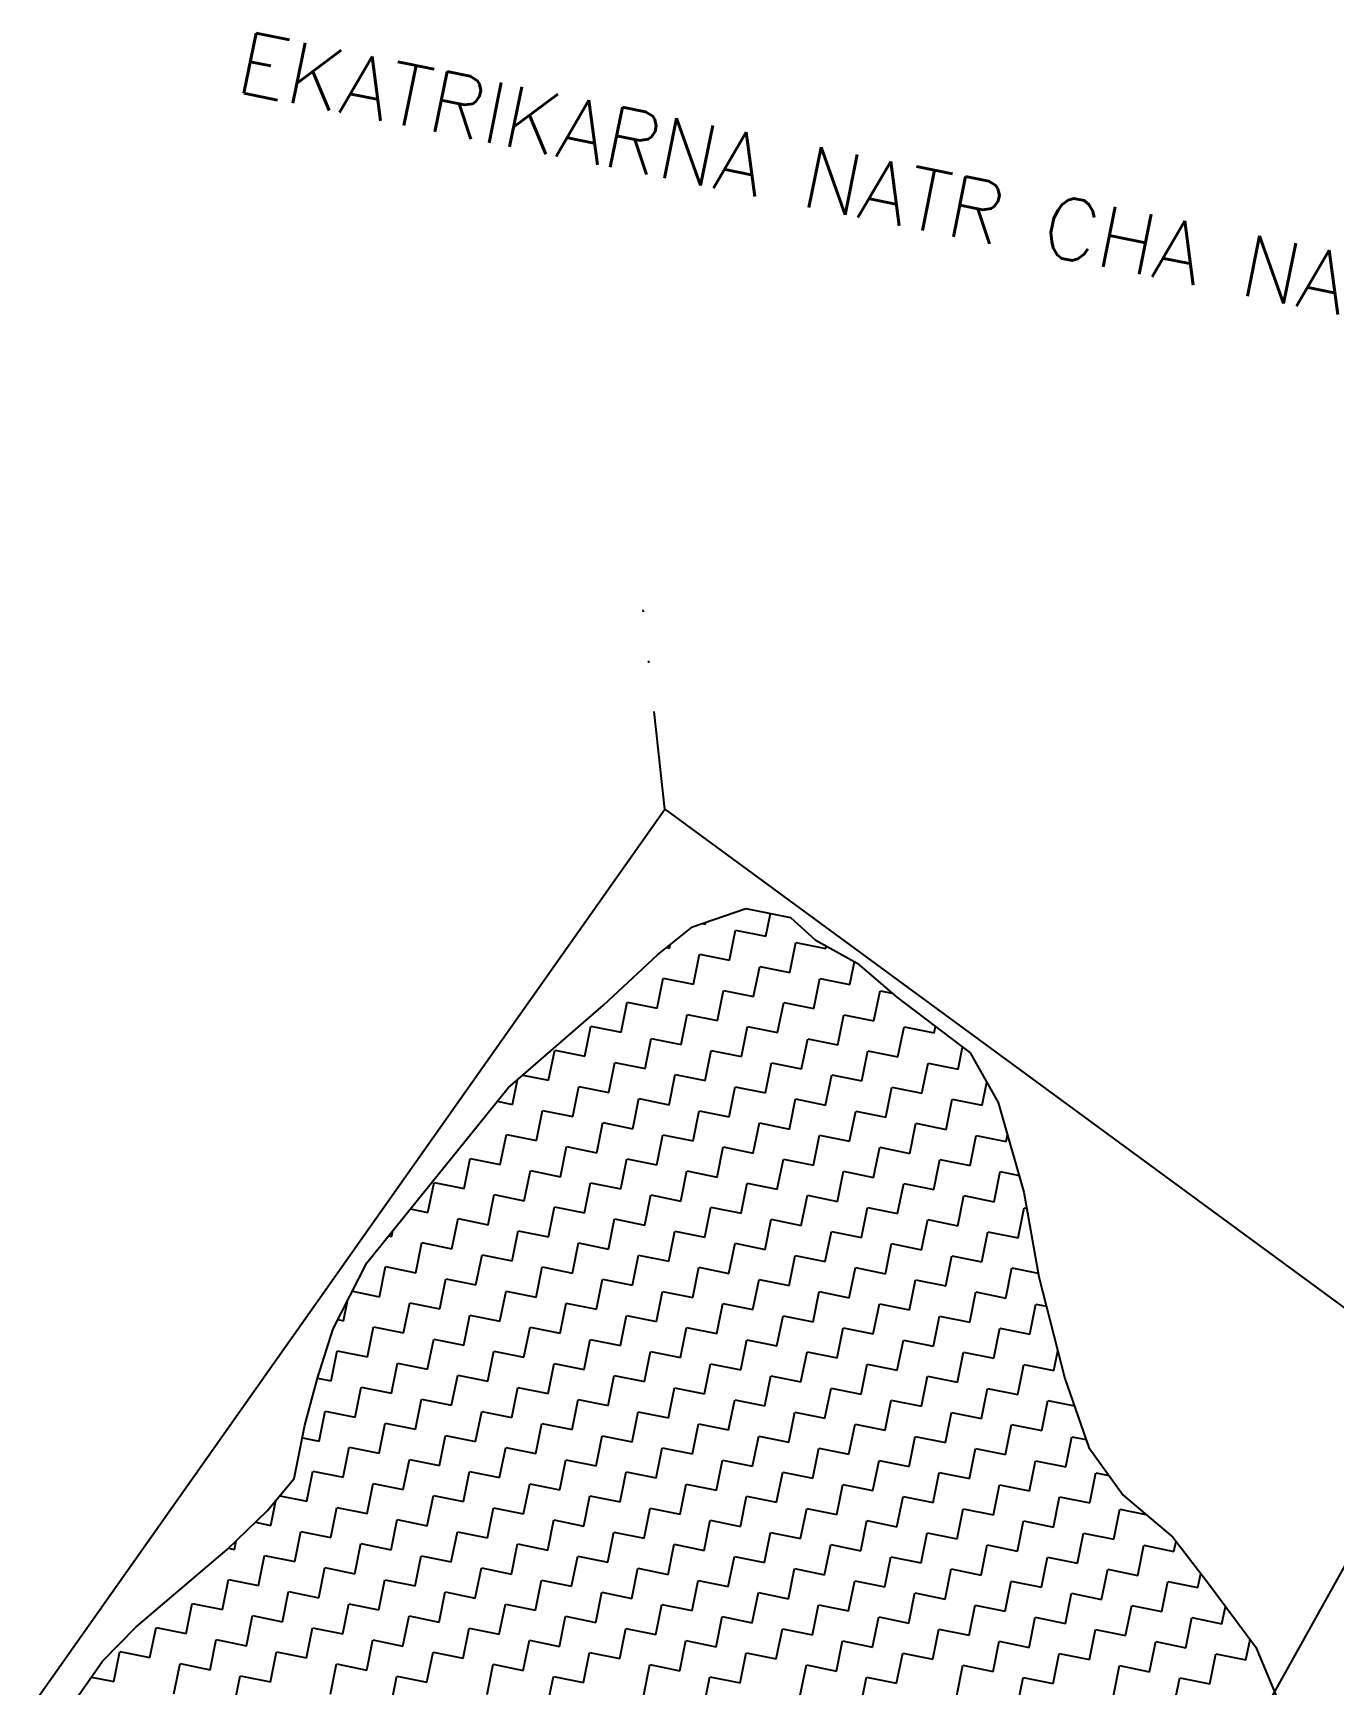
# Model space of a CAD drawing. Header units: metres. Extents: x 278801 to 279668, y 2074665 to 2075564.
# Drawn here: x 279433.3 to 279499.6, y 2075479.7 to 2075563.8 of the extents above; entities that cross this region are included whole.
import ezdxf

# ---------------------------------------------------------------- set-up
doc = ezdxf.new("R2010")
doc.units = ezdxf.units.M
doc.linetypes.add('DIVIDE', pattern=[1.25, 0.5, -0.25, 0, -0.25, 0, -0.25])
for name, color, linetype in [('POLY_HATCH', 12, 'Continuous'), ('POLY_PARCEL', 6, 'Continuous'), ('TEXT_MAPOUT', 7, 'Continuous'), ('V_BOUND_LINE', 7, 'Continuous'), ('V_DIVIDE_LINE', 7, 'DIVIDE')]:
    doc.layers.add(name, color=color, linetype=linetype)
doc.styles.get("Standard").update_dxf_attribs({"font": 'simplex.shx'})

msp = doc.modelspace()

# ---------------------------------------------------------------- linework, layer by layer
at = {"layer": 'POLY_HATCH'}
for p, q in [((279466.908, 2075518.265), (279469.623, 2075519.201)), ((279469.623, 2075519.201), (279471.907, 2075518.739)), ((279465.134, 2075516.842), (279466.908, 2075518.265)), ((279471.907, 2075518.739), (279473.161, 2075517.595)), ((279473.161, 2075517.595), (279475.3, 2075516.42)), ((279462.387, 2075514.279), (279465.134, 2075516.842)), ((279475.3, 2075516.42), (279477.325, 2075514.674)), ((279457.523, 2075510.065), (279462.387, 2075514.279)), ((279477.325, 2075514.674), (279481.06, 2075511.84)), ((279481.06, 2075511.84), (279482.483, 2075509.324)), ((279450.341, 2075501.161), (279457.523, 2075510.065)), ((279482.483, 2075509.324), (279483.788, 2075504.754)), ((279483.788, 2075504.754), (279484.55, 2075500.442)), ((279448.621, 2075497.797), (279450.341, 2075501.161)), ((279484.55, 2075500.442), (279485.882, 2075495.272)), ((279447.816, 2075495.287), (279448.621, 2075497.797)), ((279447.183, 2075492.89), (279447.816, 2075495.287)), ((279485.882, 2075495.272), (279487.103, 2075491.758)), ((279446.635, 2075490.179), (279447.183, 2075492.89)), ((279487.103, 2075491.758), (279488.84, 2075489.328)), ((279445.261, 2075488.527), (279446.635, 2075490.179)), ((279488.84, 2075489.328), (279491.377, 2075487.181)), ((279443.229, 2075486.562), (279445.261, 2075488.527)), ((279491.377, 2075487.181), (279493.144, 2075484.894)), ((279438.566, 2075482.604), (279443.229, 2075486.562)), ((279493.144, 2075484.894), (279495.593, 2075481.577)), ((279436.877, 2075480.867), (279438.566, 2075482.604)), ((279495.593, 2075481.577), (279497.534, 2075476.969)), ((279435.417, 2075478.786), (279436.877, 2075480.867))]:
    msp.add_line(p, q, dxfattribs=at)
at = {"layer": 'POLY_HATCH', "linetype": 'Continuous'}
for p, q in [((279467.407, 2075518.438), (279467.581, 2075518.402)), ((279467.581, 2075518.402), (279467.601, 2075518.505)), ((279470.646, 2075517.783), (279470.881, 2075518.947)), ((279465.738, 2075517.18), (279465.774, 2075517.356)), ((279468.803, 2075516.56), (279469.113, 2075518.093)), ((279469.113, 2075518.093), (279470.646, 2075517.783)), ((279471.868, 2075515.94), (279472.178, 2075517.473)), ((279472.178, 2075517.473), (279473.711, 2075517.163)), ((279465.592, 2075517.209), (279465.738, 2075517.18)), ((279466.961, 2075515.337), (279467.271, 2075516.87)), ((279467.271, 2075516.87), (279468.803, 2075516.56)), ((279473.711, 2075517.163), (279473.735, 2075517.28)), ((279474.934, 2075515.321), (279475.17, 2075516.491)), ((279465.119, 2075514.115), (279465.429, 2075515.647)), ((279465.429, 2075515.647), (279466.961, 2075515.337)), ((279470.026, 2075514.718), (279470.336, 2075516.25)), ((279470.336, 2075516.25), (279471.868, 2075515.94)), ((279473.091, 2075514.098), (279473.401, 2075515.63)), ((279473.401, 2075515.63), (279474.934, 2075515.321)), ((279468.184, 2075513.495), (279468.494, 2075515.028)), ((279468.494, 2075515.028), (279470.026, 2075514.718)), ((279476.156, 2075513.478), (279476.466, 2075515.011)), ((279476.466, 2075515.011), (279477.078, 2075514.887)), ((279463.276, 2075512.892), (279463.586, 2075514.425)), ((279463.586, 2075514.425), (279465.119, 2075514.115)), ((279471.249, 2075512.875), (279471.559, 2075514.408)), ((279471.559, 2075514.408), (279473.091, 2075514.098)), ((279461.434, 2075511.67), (279461.744, 2075513.202)), ((279461.744, 2075513.202), (279463.276, 2075512.892)), ((279466.341, 2075512.272), (279466.651, 2075513.805)), ((279466.651, 2075513.805), (279468.184, 2075513.495)), ((279469.406, 2075511.653), (279469.716, 2075513.185)), ((279469.716, 2075513.185), (279471.249, 2075512.875)), ((279474.314, 2075512.256), (279474.624, 2075513.788)), ((279474.624, 2075513.788), (279476.156, 2075513.478)), ((279477.379, 2075511.636), (279477.689, 2075513.168)), ((279477.689, 2075513.168), (279479.221, 2075512.858)), ((279479.221, 2075512.858), (279479.287, 2075513.185)), ((279464.499, 2075511.05), (279464.809, 2075512.582)), ((279464.809, 2075512.582), (279466.341, 2075512.272)), ((279472.471, 2075511.033), (279472.781, 2075512.565)), ((279472.781, 2075512.565), (279474.314, 2075512.256)), ((279459.591, 2075510.447), (279459.901, 2075511.979)), ((279459.901, 2075511.979), (279461.434, 2075511.67)), ((279467.564, 2075510.43), (279467.874, 2075511.963)), ((279467.874, 2075511.963), (279469.406, 2075511.653)), ((279475.536, 2075510.413), (279475.846, 2075511.946)), ((279475.846, 2075511.946), (279477.379, 2075511.636)), ((279480.444, 2075511.016), (279480.67, 2075512.135)), ((279458.272, 2075510.714), (279459.591, 2075510.447)), ((279462.656, 2075509.827), (279462.966, 2075511.36)), ((279462.966, 2075511.36), (279464.499, 2075511.05)), ((279465.722, 2075509.207), (279466.031, 2075510.74)), ((279466.031, 2075510.74), (279467.564, 2075510.43)), ((279470.629, 2075509.81), (279470.939, 2075511.343)), ((279470.939, 2075511.343), (279472.471, 2075511.033)), ((279473.694, 2075509.19), (279474.004, 2075510.723)), ((279474.004, 2075510.723), (279475.536, 2075510.413)), ((279478.601, 2075509.793), (279478.911, 2075511.326)), ((279478.911, 2075511.326), (279480.444, 2075511.016)), ((279457.749, 2075509.224), (279458.003, 2075510.48)), ((279460.814, 2075508.605), (279461.124, 2075510.137)), ((279461.124, 2075510.137), (279462.656, 2075509.827)), ((279468.787, 2075508.588), (279469.096, 2075510.12)), ((279469.096, 2075510.12), (279470.629, 2075509.81)), ((279476.759, 2075508.571), (279477.069, 2075510.103)), ((279477.069, 2075510.103), (279478.601, 2075509.793)), ((279481.666, 2075509.174), (279481.904, 2075510.348)), ((279456.972, 2075509.381), (279457.749, 2075509.224)), ((279458.972, 2075507.382), (279459.282, 2075508.914)), ((279459.282, 2075508.914), (279460.814, 2075508.605)), ((279463.879, 2075507.985), (279464.189, 2075509.517)), ((279464.189, 2075509.517), (279465.722, 2075509.207)), ((279466.944, 2075507.365), (279467.254, 2075508.898)), ((279467.254, 2075508.898), (279468.787, 2075508.588)), ((279471.852, 2075507.968), (279472.161, 2075509.5)), ((279472.161, 2075509.5), (279473.694, 2075509.19)), ((279479.824, 2075507.951), (279480.134, 2075509.483)), ((279480.134, 2075509.483), (279481.666, 2075509.174)), ((279455.907, 2075508.002), (279455.923, 2075508.08)), ((279462.037, 2075506.762), (279462.347, 2075508.295)), ((279462.347, 2075508.295), (279463.879, 2075507.985)), ((279470.009, 2075506.745), (279470.319, 2075508.278)), ((279470.319, 2075508.278), (279471.852, 2075507.968)), ((279474.917, 2075507.348), (279475.226, 2075508.881)), ((279475.226, 2075508.881), (279476.759, 2075508.571)), ((279477.982, 2075506.728), (279478.291, 2075508.261)), ((279478.291, 2075508.261), (279479.824, 2075507.951)), ((279455.866, 2075508.01), (279455.907, 2075508.002)), ((279457.129, 2075506.159), (279457.439, 2075507.692)), ((279457.439, 2075507.692), (279458.972, 2075507.382)), ((279465.102, 2075506.142), (279465.412, 2075507.675)), ((279465.412, 2075507.675), (279466.944, 2075507.365)), ((279473.074, 2075506.125), (279473.384, 2075507.658)), ((279473.384, 2075507.658), (279474.917, 2075507.348)), ((279481.047, 2075506.109), (279481.357, 2075507.641)), ((279481.357, 2075507.641), (279482.889, 2075507.331)), ((279482.889, 2075507.331), (279482.957, 2075507.665)), ((279455.287, 2075504.937), (279455.597, 2075506.469)), ((279455.597, 2075506.469), (279457.129, 2075506.159)), ((279460.194, 2075505.54), (279460.504, 2075507.072)), ((279460.504, 2075507.072), (279462.037, 2075506.762)), ((279463.259, 2075504.92), (279463.569, 2075506.452)), ((279463.569, 2075506.452), (279465.102, 2075506.142)), ((279468.167, 2075505.523), (279468.477, 2075507.055)), ((279468.477, 2075507.055), (279470.009, 2075506.745)), ((279471.232, 2075504.903), (279471.542, 2075506.435)), ((279471.542, 2075506.435), (279473.074, 2075506.125)), ((279476.139, 2075505.506), (279476.449, 2075507.038)), ((279476.449, 2075507.038), (279477.982, 2075506.728)), ((279479.204, 2075504.886), (279479.514, 2075506.418)), ((279479.514, 2075506.418), (279481.047, 2075506.109)), ((279458.352, 2075504.317), (279458.662, 2075505.849)), ((279458.662, 2075505.849), (279460.194, 2075505.54)), ((279466.324, 2075504.3), (279466.634, 2075505.833)), ((279466.634, 2075505.833), (279468.167, 2075505.523)), ((279474.297, 2075504.283), (279474.607, 2075505.816)), ((279474.607, 2075505.816), (279476.139, 2075505.506)), ((279482.269, 2075504.266), (279482.579, 2075505.799)), ((279482.579, 2075505.799), (279483.545, 2075505.603)), ((279453.444, 2075503.714), (279453.754, 2075505.247)), ((279453.754, 2075505.247), (279455.287, 2075504.937)), ((279461.417, 2075503.697), (279461.727, 2075505.23)), ((279461.727, 2075505.23), (279463.259, 2075504.92)), ((279469.389, 2075503.68), (279469.699, 2075505.213)), ((279469.699, 2075505.213), (279471.232, 2075504.903)), ((279477.362, 2075503.663), (279477.672, 2075505.196)), ((279477.672, 2075505.196), (279479.204, 2075504.886)), ((279452.547, 2075503.896), (279453.444, 2075503.714)), ((279456.51, 2075503.094), (279456.819, 2075504.627)), ((279456.819, 2075504.627), (279458.352, 2075504.317)), ((279459.575, 2075502.475), (279459.884, 2075504.007)), ((279459.884, 2075504.007), (279461.417, 2075503.697)), ((279464.482, 2075503.077), (279464.792, 2075504.61)), ((279464.792, 2075504.61), (279466.324, 2075504.3)), ((279467.547, 2075502.458), (279467.857, 2075503.99)), ((279467.857, 2075503.99), (279469.389, 2075503.68)), ((279472.454, 2075503.06), (279472.764, 2075504.593)), ((279472.764, 2075504.593), (279474.297, 2075504.283)), ((279475.519, 2075502.441), (279475.829, 2075503.973)), ((279475.829, 2075503.973), (279477.362, 2075503.663)), ((279480.427, 2075503.044), (279480.737, 2075504.576)), ((279480.737, 2075504.576), (279482.269, 2075504.266)), ((279483.492, 2075502.424), (279483.802, 2075503.956)), ((279483.802, 2075503.956), (279483.933, 2075503.93)), ((279454.667, 2075501.872), (279454.977, 2075503.404)), ((279454.977, 2075503.404), (279456.51, 2075503.094)), ((279462.64, 2075501.855), (279462.949, 2075503.387)), ((279462.949, 2075503.387), (279464.482, 2075503.077)), ((279470.612, 2075501.838), (279470.922, 2075503.37)), ((279470.922, 2075503.37), (279472.454, 2075503.06)), ((279478.584, 2075501.821), (279478.894, 2075503.353)), ((279478.894, 2075503.353), (279480.427, 2075503.044)), ((279451.441, 2075502.524), (279451.602, 2075502.491)), ((279451.602, 2075502.491), (279451.665, 2075502.802)), ((279452.825, 2075500.649), (279453.135, 2075502.182)), ((279453.135, 2075502.182), (279454.667, 2075501.872)), ((279457.732, 2075501.252), (279458.042, 2075502.784)), ((279458.042, 2075502.784), (279459.575, 2075502.475)), ((279460.797, 2075500.632), (279461.107, 2075502.165)), ((279461.107, 2075502.165), (279462.64, 2075501.855)), ((279465.705, 2075501.235), (279466.014, 2075502.767)), ((279466.014, 2075502.767), (279467.547, 2075502.458)), ((279473.677, 2075501.218), (279473.987, 2075502.751)), ((279473.987, 2075502.751), (279475.519, 2075502.441)), ((279481.649, 2075501.201), (279481.959, 2075502.734)), ((279481.959, 2075502.734), (279483.492, 2075502.424)), ((279455.89, 2075500.029), (279456.2, 2075501.562)), ((279456.2, 2075501.562), (279457.732, 2075501.252)), ((279463.862, 2075500.012), (279464.172, 2075501.545)), ((279464.172, 2075501.545), (279465.705, 2075501.235)), ((279468.77, 2075500.615), (279469.08, 2075502.148)), ((279469.08, 2075502.148), (279470.612, 2075501.838)), ((279471.835, 2075499.995), (279472.145, 2075501.528)), ((279472.145, 2075501.528), (279473.677, 2075501.218)), ((279476.742, 2075500.598), (279477.052, 2075502.131)), ((279477.052, 2075502.131), (279478.584, 2075501.821)), ((279479.807, 2075499.978), (279480.117, 2075501.511)), ((279480.117, 2075501.511), (279481.649, 2075501.201)), ((279450.982, 2075499.426), (279451.292, 2075500.959)), ((279451.292, 2075500.959), (279452.825, 2075500.649)), ((279458.955, 2075499.409), (279459.265, 2075500.942)), ((279459.265, 2075500.942), (279460.797, 2075500.632)), ((279466.927, 2075499.393), (279467.237, 2075500.925)), ((279467.237, 2075500.925), (279468.77, 2075500.615)), ((279474.9, 2075499.376), (279475.21, 2075500.908)), ((279475.21, 2075500.908), (279476.742, 2075500.598)), ((279482.872, 2075499.359), (279483.182, 2075500.891)), ((279483.182, 2075500.891), (279484.518, 2075500.621)), ((279449.597, 2075499.706), (279450.982, 2075499.426)), ((279454.047, 2075498.807), (279454.357, 2075500.339)), ((279454.357, 2075500.339), (279455.89, 2075500.029)), ((279457.112, 2075498.187), (279457.422, 2075499.719)), ((279457.422, 2075499.719), (279458.955, 2075499.409)), ((279462.02, 2075498.79), (279462.33, 2075500.322)), ((279462.33, 2075500.322), (279463.862, 2075500.012)), ((279465.085, 2075498.17), (279465.395, 2075499.702)), ((279465.395, 2075499.702), (279466.927, 2075499.393)), ((279469.992, 2075498.773), (279470.302, 2075500.305)), ((279470.302, 2075500.305), (279471.835, 2075499.995)), ((279473.057, 2075498.153), (279473.367, 2075499.686)), ((279473.367, 2075499.686), (279474.9, 2075499.376)), ((279477.965, 2075498.756), (279478.275, 2075500.288)), ((279478.275, 2075500.288), (279479.807, 2075499.978)), ((279481.03, 2075498.136), (279481.34, 2075499.669)), ((279481.34, 2075499.669), (279482.872, 2075499.359)), ((279449.14, 2075498.204), (279449.343, 2075499.209)), ((279452.205, 2075497.584), (279452.515, 2075499.117)), ((279452.515, 2075499.117), (279454.047, 2075498.807)), ((279460.177, 2075497.567), (279460.487, 2075499.1)), ((279460.487, 2075499.1), (279462.02, 2075498.79)), ((279468.15, 2075497.55), (279468.46, 2075499.083)), ((279468.46, 2075499.083), (279469.992, 2075498.773)), ((279476.122, 2075497.533), (279476.432, 2075499.066)), ((279476.432, 2075499.066), (279477.965, 2075498.756)), ((279484.095, 2075497.516), (279484.405, 2075499.049)), ((279484.405, 2075499.049), (279484.937, 2075498.941)), ((279448.858, 2075498.261), (279449.14, 2075498.204)), ((279455.27, 2075496.964), (279455.58, 2075498.497)), ((279455.58, 2075498.497), (279457.112, 2075498.187)), ((279463.242, 2075496.947), (279463.552, 2075498.48)), ((279463.552, 2075498.48), (279465.085, 2075498.17)), ((279471.215, 2075496.93), (279471.525, 2075498.463)), ((279471.525, 2075498.463), (279473.057, 2075498.153)), ((279479.187, 2075496.913), (279479.497, 2075498.446)), ((279479.497, 2075498.446), (279481.03, 2075498.136)), ((279450.363, 2075496.361), (279450.672, 2075497.894)), ((279450.672, 2075497.894), (279452.205, 2075497.584)), ((279453.428, 2075495.742), (279453.737, 2075497.274)), ((279453.737, 2075497.274), (279455.27, 2075496.964)), ((279458.335, 2075496.344), (279458.645, 2075497.877)), ((279458.645, 2075497.877), (279460.177, 2075497.567)), ((279461.4, 2075495.725), (279461.71, 2075497.257)), ((279461.71, 2075497.257), (279463.242, 2075496.947)), ((279466.307, 2075496.328), (279466.617, 2075497.86)), ((279466.617, 2075497.86), (279468.15, 2075497.55)), ((279469.372, 2075495.708), (279469.682, 2075497.24)), ((279469.682, 2075497.24), (279471.215, 2075496.93)), ((279474.28, 2075496.311), (279474.59, 2075497.843)), ((279474.59, 2075497.843), (279476.122, 2075497.533)), ((279477.345, 2075495.691), (279477.655, 2075497.223)), ((279477.655, 2075497.223), (279479.187, 2075496.913)), ((279482.252, 2075496.294), (279482.562, 2075497.826)), ((279482.562, 2075497.826), (279484.095, 2075497.516)), ((279448.52, 2075495.139), (279448.83, 2075496.671)), ((279448.83, 2075496.671), (279450.363, 2075496.361)), ((279456.493, 2075495.122), (279456.802, 2075496.654)), ((279456.802, 2075496.654), (279458.335, 2075496.344)), ((279464.465, 2075495.105), (279464.775, 2075496.637)), ((279464.775, 2075496.637), (279466.307, 2075496.328)), ((279472.437, 2075495.088), (279472.747, 2075496.621)), ((279472.747, 2075496.621), (279474.28, 2075496.311)), ((279480.41, 2075495.071), (279480.72, 2075496.604)), ((279480.72, 2075496.604), (279482.252, 2075496.294)), ((279485.317, 2075495.674), (279485.52, 2075496.676)), ((279451.585, 2075494.519), (279451.895, 2075496.052)), ((279451.895, 2075496.052), (279453.428, 2075495.742)), ((279454.65, 2075493.899), (279454.96, 2075495.432)), ((279454.96, 2075495.432), (279456.493, 2075495.122)), ((279459.558, 2075494.502), (279459.868, 2075496.035)), ((279459.868, 2075496.035), (279461.4, 2075495.725)), ((279467.53, 2075494.485), (279467.84, 2075496.018)), ((279467.84, 2075496.018), (279469.372, 2075495.708)), ((279475.503, 2075494.468), (279475.812, 2075496.001)), ((279475.812, 2075496.001), (279477.345, 2075495.691)), ((279483.475, 2075494.451), (279483.785, 2075495.984)), ((279483.785, 2075495.984), (279485.317, 2075495.674)), ((279447.815, 2075495.281), (279448.52, 2075495.139)), ((279449.743, 2075493.296), (279450.053, 2075494.829)), ((279450.053, 2075494.829), (279451.585, 2075494.519)), ((279457.715, 2075493.279), (279458.025, 2075494.812)), ((279458.025, 2075494.812), (279459.558, 2075494.502)), ((279462.623, 2075493.882), (279462.933, 2075495.415)), ((279462.933, 2075495.415), (279464.465, 2075495.105)), ((279465.688, 2075493.263), (279465.998, 2075494.795)), ((279465.998, 2075494.795), (279467.53, 2075494.485)), ((279470.595, 2075493.865), (279470.905, 2075495.398)), ((279470.905, 2075495.398), (279472.437, 2075495.088)), ((279473.66, 2075493.246), (279473.97, 2075494.778)), ((279473.97, 2075494.778), (279475.503, 2075494.468)), ((279478.568, 2075493.848), (279478.877, 2075495.381)), ((279478.877, 2075495.381), (279480.41, 2075495.071)), ((279481.633, 2075493.229), (279481.942, 2075494.761)), ((279481.942, 2075494.761), (279483.475, 2075494.451)), ((279452.808, 2075492.677), (279453.118, 2075494.209)), ((279453.118, 2075494.209), (279454.65, 2075493.899)), ((279460.78, 2075492.66), (279461.09, 2075494.192)), ((279461.09, 2075494.192), (279462.623, 2075493.882)), ((279468.753, 2075492.643), (279469.063, 2075494.175)), ((279469.063, 2075494.175), (279470.595, 2075493.865)), ((279476.725, 2075492.626), (279477.035, 2075494.158)), ((279477.035, 2075494.158), (279478.568, 2075493.848)), ((279484.698, 2075492.609), (279485.007, 2075494.141)), ((279485.007, 2075494.141), (279486.37, 2075493.866)), ((279447.9, 2075492.074), (279448.21, 2075493.606)), ((279448.21, 2075493.606), (279449.743, 2075493.296)), ((279450.965, 2075491.454), (279451.275, 2075492.986)), ((279451.275, 2075492.986), (279452.808, 2075492.677)), ((279455.873, 2075492.057), (279456.183, 2075493.589)), ((279456.183, 2075493.589), (279457.715, 2075493.279)), ((279458.938, 2075491.437), (279459.248, 2075492.97)), ((279459.248, 2075492.97), (279460.78, 2075492.66)), ((279463.845, 2075492.04), (279464.155, 2075493.572)), ((279464.155, 2075493.572), (279465.688, 2075493.263)), ((279466.91, 2075491.42), (279467.22, 2075492.953)), ((279467.22, 2075492.953), (279468.753, 2075492.643)), ((279471.818, 2075492.023), (279472.128, 2075493.555)), ((279472.128, 2075493.555), (279473.66, 2075493.246)), ((279474.883, 2075491.403), (279475.193, 2075492.936)), ((279475.193, 2075492.936), (279476.725, 2075492.626)), ((279479.79, 2075492.006), (279480.1, 2075493.539)), ((279480.1, 2075493.539), (279481.633, 2075493.229)), ((279482.855, 2075491.386), (279483.165, 2075492.919)), ((279483.165, 2075492.919), (279484.698, 2075492.609)), ((279447.053, 2075492.245), (279447.9, 2075492.074)), ((279454.03, 2075490.834), (279454.34, 2075492.367)), ((279454.34, 2075492.367), (279455.873, 2075492.057)), ((279462.003, 2075490.817), (279462.313, 2075492.35)), ((279462.313, 2075492.35), (279463.845, 2075492.04)), ((279469.975, 2075490.8), (279470.285, 2075492.333)), ((279470.285, 2075492.333), (279471.818, 2075492.023)), ((279477.948, 2075490.783), (279478.258, 2075492.316)), ((279478.258, 2075492.316), (279479.79, 2075492.006)), ((279485.92, 2075490.767), (279486.23, 2075492.299)), ((279486.23, 2075492.299), (279486.967, 2075492.15)), ((279449.123, 2075490.231), (279449.433, 2075491.764)), ((279449.433, 2075491.764), (279450.965, 2075491.454)), ((279457.095, 2075490.214), (279457.405, 2075491.747)), ((279457.405, 2075491.747), (279458.938, 2075491.437)), ((279465.068, 2075490.198), (279465.378, 2075491.73)), ((279465.378, 2075491.73), (279466.91, 2075491.42)), ((279473.04, 2075490.181), (279473.35, 2075491.713)), ((279473.35, 2075491.713), (279474.883, 2075491.403)), ((279481.013, 2075490.164), (279481.323, 2075491.696)), ((279481.323, 2075491.696), (279482.855, 2075491.386)), ((279447.281, 2075489.009), (279447.59, 2075490.541)), ((279447.59, 2075490.541), (279449.123, 2075490.231)), ((279452.188, 2075489.612), (279452.498, 2075491.144)), ((279452.498, 2075491.144), (279454.03, 2075490.834)), ((279455.253, 2075488.992), (279455.563, 2075490.524)), ((279455.563, 2075490.524), (279457.095, 2075490.214)), ((279460.16, 2075489.595), (279460.47, 2075491.127)), ((279460.47, 2075491.127), (279462.003, 2075490.817)), ((279463.225, 2075488.975), (279463.535, 2075490.507)), ((279463.535, 2075490.507), (279465.068, 2075490.198)), ((279468.133, 2075489.578), (279468.443, 2075491.11)), ((279468.443, 2075491.11), (279469.975, 2075490.8)), ((279471.198, 2075488.958), (279471.508, 2075490.49)), ((279471.508, 2075490.49), (279473.04, 2075490.181)), ((279476.105, 2075489.561), (279476.415, 2075491.093)), ((279476.415, 2075491.093), (279477.948, 2075490.783)), ((279479.17, 2075488.941), (279479.48, 2075490.474)), ((279479.48, 2075490.474), (279481.013, 2075490.164)), ((279484.078, 2075489.544), (279484.388, 2075491.076)), ((279484.388, 2075491.076), (279485.92, 2075490.767)), ((279487.143, 2075488.924), (279487.453, 2075490.457)), ((279487.453, 2075490.457), (279488.131, 2075490.319)), ((279450.346, 2075488.389), (279450.656, 2075489.921)), ((279450.656, 2075489.921), (279452.188, 2075489.612)), ((279458.318, 2075488.372), (279458.628, 2075489.905)), ((279458.628, 2075489.905), (279460.16, 2075489.595)), ((279466.291, 2075488.355), (279466.6, 2075489.888)), ((279466.6, 2075489.888), (279468.133, 2075489.578)), ((279474.263, 2075488.338), (279474.573, 2075489.871)), ((279474.573, 2075489.871), (279476.105, 2075489.561)), ((279482.235, 2075488.321), (279482.545, 2075489.854)), ((279482.545, 2075489.854), (279484.078, 2075489.544)), ((279445.438, 2075487.786), (279445.693, 2075489.047)), ((279445.895, 2075489.289), (279447.281, 2075489.009)), ((279453.411, 2075487.769), (279453.721, 2075489.302)), ((279453.721, 2075489.302), (279455.253, 2075488.992)), ((279461.383, 2075487.752), (279461.693, 2075489.285)), ((279461.693, 2075489.285), (279463.225, 2075488.975)), ((279469.356, 2075487.735), (279469.665, 2075489.268)), ((279469.665, 2075489.268), (279471.198, 2075488.958)), ((279477.328, 2075487.718), (279477.638, 2075489.251)), ((279477.638, 2075489.251), (279479.17, 2075488.941)), ((279485.3, 2075487.701), (279485.61, 2075489.234)), ((279485.61, 2075489.234), (279487.143, 2075488.924)), ((279444.658, 2075487.944), (279445.438, 2075487.786)), ((279448.503, 2075487.166), (279448.813, 2075488.699)), ((279448.813, 2075488.699), (279450.346, 2075488.389)), ((279451.568, 2075486.547), (279451.878, 2075488.079)), ((279451.878, 2075488.079), (279453.411, 2075487.769)), ((279456.476, 2075487.149), (279456.786, 2075488.682)), ((279456.786, 2075488.682), (279458.318, 2075488.372)), ((279459.541, 2075486.53), (279459.851, 2075488.062)), ((279459.851, 2075488.062), (279461.383, 2075487.752)), ((279464.448, 2075487.132), (279464.758, 2075488.665)), ((279464.758, 2075488.665), (279466.291, 2075488.355)), ((279467.513, 2075486.513), (279467.823, 2075488.045)), ((279467.823, 2075488.045), (279469.356, 2075487.735)), ((279472.421, 2075487.116), (279472.73, 2075488.648)), ((279472.73, 2075488.648), (279474.263, 2075488.338)), ((279475.486, 2075486.496), (279475.795, 2075488.028)), ((279475.795, 2075488.028), (279477.328, 2075487.718)), ((279480.393, 2075487.099), (279480.703, 2075488.631)), ((279480.703, 2075488.631), (279482.235, 2075488.321)), ((279483.458, 2075486.479), (279483.768, 2075488.011)), ((279483.768, 2075488.011), (279485.3, 2075487.701)), ((279488.365, 2075487.082), (279488.675, 2075488.614)), ((279488.675, 2075488.614), (279490, 2075488.346)), ((279446.661, 2075485.944), (279446.971, 2075487.476)), ((279446.971, 2075487.476), (279448.503, 2075487.166)), ((279454.633, 2075485.927), (279454.943, 2075487.459)), ((279454.943, 2075487.459), (279456.476, 2075487.149)), ((279462.606, 2075485.91), (279462.916, 2075487.442)), ((279462.916, 2075487.442), (279464.448, 2075487.132)), ((279470.578, 2075485.893), (279470.888, 2075487.425)), ((279470.888, 2075487.425), (279472.421, 2075487.116)), ((279478.551, 2075485.876), (279478.86, 2075487.409)), ((279478.86, 2075487.409), (279480.393, 2075487.099)), ((279486.523, 2075485.859), (279486.833, 2075487.392)), ((279486.833, 2075487.392), (279488.365, 2075487.082)), ((279443.294, 2075486.624), (279443.596, 2075486.563)), ((279443.596, 2075486.563), (279443.685, 2075487.002)), ((279444.818, 2075484.721), (279445.128, 2075486.254)), ((279445.128, 2075486.254), (279446.661, 2075485.944)), ((279449.726, 2075485.324), (279450.036, 2075486.856)), ((279450.036, 2075486.856), (279451.568, 2075486.547)), ((279452.791, 2075484.704), (279453.101, 2075486.237)), ((279453.101, 2075486.237), (279454.633, 2075485.927)), ((279457.698, 2075485.307), (279458.008, 2075486.84)), ((279458.008, 2075486.84), (279459.541, 2075486.53)), ((279460.763, 2075484.687), (279461.073, 2075486.22)), ((279461.073, 2075486.22), (279462.606, 2075485.91)), ((279465.671, 2075485.29), (279465.981, 2075486.823)), ((279465.981, 2075486.823), (279467.513, 2075486.513)), ((279468.736, 2075484.67), (279469.046, 2075486.203)), ((279469.046, 2075486.203), (279470.578, 2075485.893)), ((279473.643, 2075485.273), (279473.953, 2075486.806)), ((279473.953, 2075486.806), (279475.486, 2075486.496)), ((279476.708, 2075484.653), (279477.018, 2075486.186)), ((279477.018, 2075486.186), (279478.551, 2075485.876)), ((279481.616, 2075485.256), (279481.926, 2075486.789)), ((279481.926, 2075486.789), (279483.458, 2075486.479)), ((279489.588, 2075485.239), (279489.898, 2075486.772)), ((279489.898, 2075486.772), (279491.43, 2075486.462)), ((279491.43, 2075486.462), (279491.535, 2075486.978)), ((279447.883, 2075484.101), (279448.193, 2075485.634)), ((279448.193, 2075485.634), (279449.726, 2075485.324)), ((279455.856, 2075484.084), (279456.166, 2075485.617)), ((279456.166, 2075485.617), (279457.698, 2075485.307)), ((279463.828, 2075484.067), (279464.138, 2075485.6)), ((279464.138, 2075485.6), (279465.671, 2075485.29)), ((279471.801, 2075484.051), (279472.111, 2075485.583)), ((279472.111, 2075485.583), (279473.643, 2075485.273)), ((279479.773, 2075484.034), (279480.083, 2075485.566)), ((279480.083, 2075485.566), (279481.616, 2075485.256)), ((279484.681, 2075484.636), (279484.991, 2075486.169)), ((279484.991, 2075486.169), (279486.523, 2075485.859)), ((279487.746, 2075484.017), (279488.056, 2075485.549)), ((279488.056, 2075485.549), (279489.588, 2075485.239)), ((279492.653, 2075484.62), (279492.799, 2075485.34)), ((279442.976, 2075483.498), (279443.286, 2075485.031)), ((279443.286, 2075485.031), (279444.818, 2075484.721)), ((279450.948, 2075483.482), (279451.258, 2075485.014)), ((279451.258, 2075485.014), (279452.791, 2075484.704)), ((279458.921, 2075483.465), (279459.231, 2075484.997)), ((279459.231, 2075484.997), (279460.763, 2075484.687)), ((279466.893, 2075483.448), (279467.203, 2075484.98)), ((279467.203, 2075484.98), (279468.736, 2075484.67)), ((279474.866, 2075483.431), (279475.176, 2075484.963)), ((279475.176, 2075484.963), (279476.708, 2075484.653)), ((279482.838, 2075483.414), (279483.148, 2075484.946)), ((279483.148, 2075484.946), (279484.681, 2075484.636)), ((279490.811, 2075483.397), (279491.121, 2075484.929)), ((279491.121, 2075484.929), (279492.653, 2075484.62)), ((279441.134, 2075482.276), (279441.444, 2075483.808)), ((279441.444, 2075483.808), (279442.976, 2075483.498)), ((279446.041, 2075482.879), (279446.351, 2075484.411)), ((279446.351, 2075484.411), (279447.883, 2075484.101)), ((279449.106, 2075482.259), (279449.416, 2075483.791)), ((279449.416, 2075483.791), (279450.948, 2075483.482)), ((279454.013, 2075482.862), (279454.323, 2075484.394)), ((279454.323, 2075484.394), (279455.856, 2075484.084)), ((279457.079, 2075482.242), (279457.388, 2075483.774)), ((279457.388, 2075483.774), (279458.921, 2075483.465)), ((279461.986, 2075482.845), (279462.296, 2075484.377)), ((279462.296, 2075484.377), (279463.828, 2075484.067)), ((279465.051, 2075482.225), (279465.361, 2075483.758)), ((279465.361, 2075483.758), (279466.893, 2075483.448)), ((279469.958, 2075482.828), (279470.268, 2075484.36)), ((279470.268, 2075484.36), (279471.801, 2075484.051)), ((279473.023, 2075482.208), (279473.333, 2075483.741)), ((279473.333, 2075483.741), (279474.866, 2075483.431)), ((279477.931, 2075482.811), (279478.241, 2075484.343)), ((279478.241, 2075484.343), (279479.773, 2075484.034)), ((279480.996, 2075482.191), (279481.306, 2075483.724)), ((279481.306, 2075483.724), (279482.838, 2075483.414)), ((279485.903, 2075482.794), (279486.213, 2075484.327)), ((279486.213, 2075484.327), (279487.746, 2075484.017)), ((279488.968, 2075482.174), (279489.278, 2075483.707)), ((279489.278, 2075483.707), (279490.811, 2075483.397)), ((279493.876, 2075482.777), (279494.054, 2075483.66)), ((279444.199, 2075481.656), (279444.509, 2075483.189)), ((279444.509, 2075483.189), (279446.041, 2075482.879)), ((279452.171, 2075481.639), (279452.481, 2075483.172)), ((279452.481, 2075483.172), (279454.013, 2075482.862)), ((279460.144, 2075481.622), (279460.453, 2075483.155)), ((279460.453, 2075483.155), (279461.986, 2075482.845)), ((279468.116, 2075481.605), (279468.426, 2075483.138)), ((279468.426, 2075483.138), (279469.958, 2075482.828)), ((279476.088, 2075481.588), (279476.398, 2075483.121)), ((279476.398, 2075483.121), (279477.931, 2075482.811)), ((279484.061, 2075481.571), (279484.371, 2075483.104)), ((279484.371, 2075483.104), (279485.903, 2075482.794)), ((279492.033, 2075481.555), (279492.343, 2075483.087)), ((279492.343, 2075483.087), (279493.876, 2075482.777)), ((279439.291, 2075481.053), (279439.601, 2075482.586)), ((279439.601, 2075482.586), (279441.134, 2075482.276)), ((279447.264, 2075481.036), (279447.574, 2075482.569)), ((279447.574, 2075482.569), (279449.106, 2075482.259)), ((279455.236, 2075481.019), (279455.546, 2075482.552)), ((279455.546, 2075482.552), (279457.079, 2075482.242)), ((279463.209, 2075481.002), (279463.518, 2075482.535)), ((279463.518, 2075482.535), (279465.051, 2075482.225)), ((279471.181, 2075480.986), (279471.491, 2075482.518)), ((279471.491, 2075482.518), (279473.023, 2075482.208)), ((279479.153, 2075480.969), (279479.463, 2075482.501)), ((279479.463, 2075482.501), (279480.996, 2075482.191)), ((279487.126, 2075480.952), (279487.436, 2075482.484)), ((279487.436, 2075482.484), (279488.968, 2075482.174)), ((279437.449, 2075479.831), (279437.759, 2075481.363)), ((279437.759, 2075481.363), (279439.291, 2075481.053)), ((279442.356, 2075480.433), (279442.666, 2075481.966)), ((279442.666, 2075481.966), (279444.199, 2075481.656)), ((279445.421, 2075479.814), (279445.731, 2075481.346)), ((279445.731, 2075481.346), (279447.264, 2075481.036)), ((279450.329, 2075480.417), (279450.639, 2075481.949)), ((279450.639, 2075481.949), (279452.171, 2075481.639)), ((279453.394, 2075479.797), (279453.704, 2075481.329)), ((279453.704, 2075481.329), (279455.236, 2075481.019)), ((279458.301, 2075480.4), (279458.611, 2075481.932)), ((279458.611, 2075481.932), (279460.144, 2075481.622)), ((279461.366, 2075479.78), (279461.676, 2075481.312)), ((279461.676, 2075481.312), (279463.209, 2075481.002)), ((279466.274, 2075480.383), (279466.583, 2075481.915)), ((279466.583, 2075481.915), (279468.116, 2075481.605)), ((279469.339, 2075479.763), (279469.648, 2075481.295)), ((279469.648, 2075481.295), (279471.181, 2075480.986)), ((279474.246, 2075480.366), (279474.556, 2075481.898)), ((279474.556, 2075481.898), (279476.088, 2075481.588)), ((279477.311, 2075479.746), (279477.621, 2075481.278)), ((279477.621, 2075481.278), (279479.153, 2075480.969)), ((279482.218, 2075480.349), (279482.528, 2075481.881)), ((279482.528, 2075481.881), (279484.061, 2075481.571)), ((279485.284, 2075479.729), (279485.593, 2075481.262)), ((279485.593, 2075481.262), (279487.126, 2075480.952)), ((279490.191, 2075480.332), (279490.501, 2075481.864)), ((279490.501, 2075481.864), (279492.033, 2075481.555)), ((279493.256, 2075479.712), (279493.566, 2075481.245)), ((279493.566, 2075481.245), (279495.098, 2075480.935)), ((279495.098, 2075480.935), (279495.307, 2075481.965)), ((279440.514, 2075479.211), (279440.824, 2075480.743)), ((279440.824, 2075480.743), (279442.356, 2075480.433)), ((279448.486, 2075479.194), (279448.796, 2075480.726)), ((279448.796, 2075480.726), (279450.329, 2075480.417)), ((279456.459, 2075479.177), (279456.769, 2075480.709)), ((279456.769, 2075480.709), (279458.301, 2075480.4)), ((279464.431, 2075479.16), (279464.741, 2075480.693)), ((279464.741, 2075480.693), (279466.274, 2075480.383)), ((279472.404, 2075479.143), (279472.714, 2075480.676)), ((279472.714, 2075480.676), (279474.246, 2075480.366)), ((279480.376, 2075479.126), (279480.686, 2075480.659)), ((279480.686, 2075480.659), (279482.218, 2075480.349)), ((279488.349, 2075479.109), (279488.658, 2075480.642)), ((279488.658, 2075480.642), (279490.191, 2075480.332)), ((279436.311, 2075480.061), (279437.449, 2075479.831)), ((279443.579, 2075478.591), (279443.889, 2075480.124)), ((279443.889, 2075480.124), (279445.421, 2075479.814)), ((279451.551, 2075478.574), (279451.861, 2075480.107)), ((279451.861, 2075480.107), (279453.394, 2075479.797)), ((279459.524, 2075478.557), (279459.834, 2075480.09)), ((279459.834, 2075480.09), (279461.366, 2075479.78)), ((279467.496, 2075478.54), (279467.806, 2075480.073)), ((279467.806, 2075480.073), (279469.339, 2075479.763)), ((279475.469, 2075478.523), (279475.779, 2075480.056)), ((279475.779, 2075480.056), (279477.311, 2075479.746)), ((279483.441, 2075478.506), (279483.751, 2075480.039)), ((279483.751, 2075480.039), (279485.284, 2075479.729)), ((279491.414, 2075478.489), (279491.723, 2075480.022)), ((279491.723, 2075480.022), (279493.256, 2075479.712))]:
    msp.add_line(p, q, dxfattribs=at)
at = {"layer": 'POLY_PARCEL'}
msp.add_line((279492.916, 2075472.792), (279505.166, 2075494.755), dxfattribs=at)
at = {"layer": 'V_BOUND_LINE', "ltscale": 10}
for p, q in [((279433.337, 2075478.672), (279465.514, 2075524.259)), ((279465.514, 2075524.259), (279500.195, 2075498.792))]:
    msp.add_line(p, q, dxfattribs=at)
at = {"layer": 'V_DIVIDE_LINE', "ltscale": 10}
msp.add_line((279465.514, 2075524.259), (279464.34, 2075534.974), dxfattribs=at)

# ---------------------------------------------------------------- texts
at = {"layer": 'TEXT_MAPOUT'}
msp.add_text('EKATRIKARNA NATR CHA NAKASHA', height=3.12706, rotation=348.56843, dxfattribs=at).set_placement((279443.55, 2075560.819))

doc.saveas('drawing.dxf')
